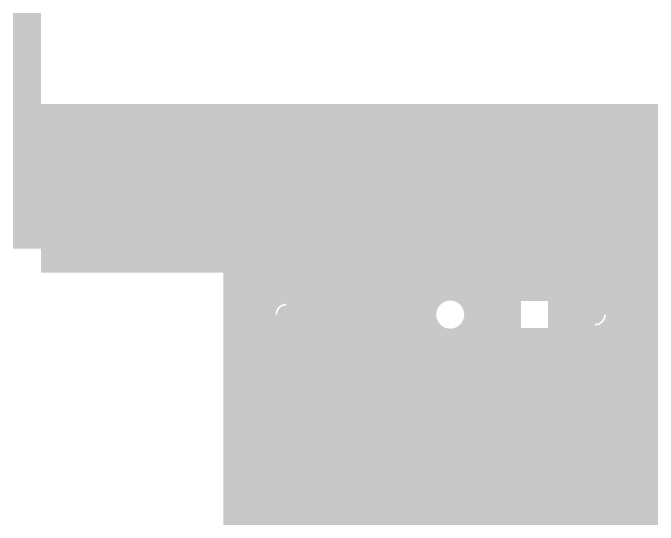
# Model space of a CAD drawing. Header units: millimetres. Extents: x -79903 to 358239, y -413462 to -100990.
# Drawn here: x 198439 to 203039, y -115975 to -112325 of the extents above; entities that cross this region are included whole.
import ezdxf

# ---------------------------------------------------------------- set-up
doc = ezdxf.new("R2010")
doc.units = ezdxf.units.MM
doc.header["$LTSCALE"] = 300
doc.layers.add('C—平顶—填充01(线状)', color=8, linetype='Continuous')

msp = doc.modelspace()

# ---------------------------------------------------------------- hatches: boundary and pattern name
at = {"layer": 'C—平顶—填充01(线状)'}
h = msp.add_hatch(dxfattribs=at)
h.set_pattern_fill('AR-SAND', color=250, scale=10)
h.set_pattern_definition([(37.5, (0, 0), (-0.8000156, 24.4706619), [0, -19.304, 0, -21.59, 0, -20.6375]), (7.5, (0, 0), (22.476164, 35.841255), [0, -10.414, 0, -17.399, 0, -6.6675]), (327.5, (-15.62, 0), (39.5496185, 0.0718592), [0, -6.35, 0, -22.86, 0, -29.845]), (317.5, (-15.62, 0), (38.1778226, 11.146466), [0, -3.175, 0, -14.986, 0, -17.145])])
h.paths.add_polyline_path([(203039.336, -112975.021), (198639.07, -112975.021), (198639.07, -112325.021), (198439.07, -112325.021), (198439.07, -114004.311), (198639.07, -114004.311), (198639.07, -114175.021), (199939.07, -114175.021), (199939.07, -115975.021), (203039.336, -115975.021), (203039.336, -115875.021), (203039.336, -114575.021)])
h.paths.add_polyline_path([(201657.203, -114475.021, -1), (201457.203, -114475.021, -1)], flags=16)
h.paths.add_polyline_path([(201602.203, -114475.021, -1), (201512.203, -114475.021, -1)], flags=0)
h.paths.add_polyline_path([(200389.203, -114409.021), (200389.203, -114397.021, 0.41421356), (200311.203, -114475.021), (200323.203, -114475.021, -0.41421356)], flags=16)
h.paths.add_polyline_path([(202062.108, -114379.021), (202254.108, -114379.021), (202254.108, -114571.021), (202062.108, -114571.021)], flags=16)
h.paths.add_polyline_path([(202589.203, -114541.021), (202589.203, -114553.021, 0.41421356), (202667.203, -114475.021), (202655.203, -114475.021, -0.41421356)], flags=16)
h.paths.add_polyline_path([(200447.947, -114733.974), (200743.706, -114733.974), (200743.706, -114437.231), (200447.947, -114437.231)], flags=24)
h.paths.add_polyline_path([(202647.947, -114733.974), (202943.706, -114733.974), (202943.706, -114437.231), (202647.947, -114437.231)], flags=24)

doc.saveas('drawing.dxf')
